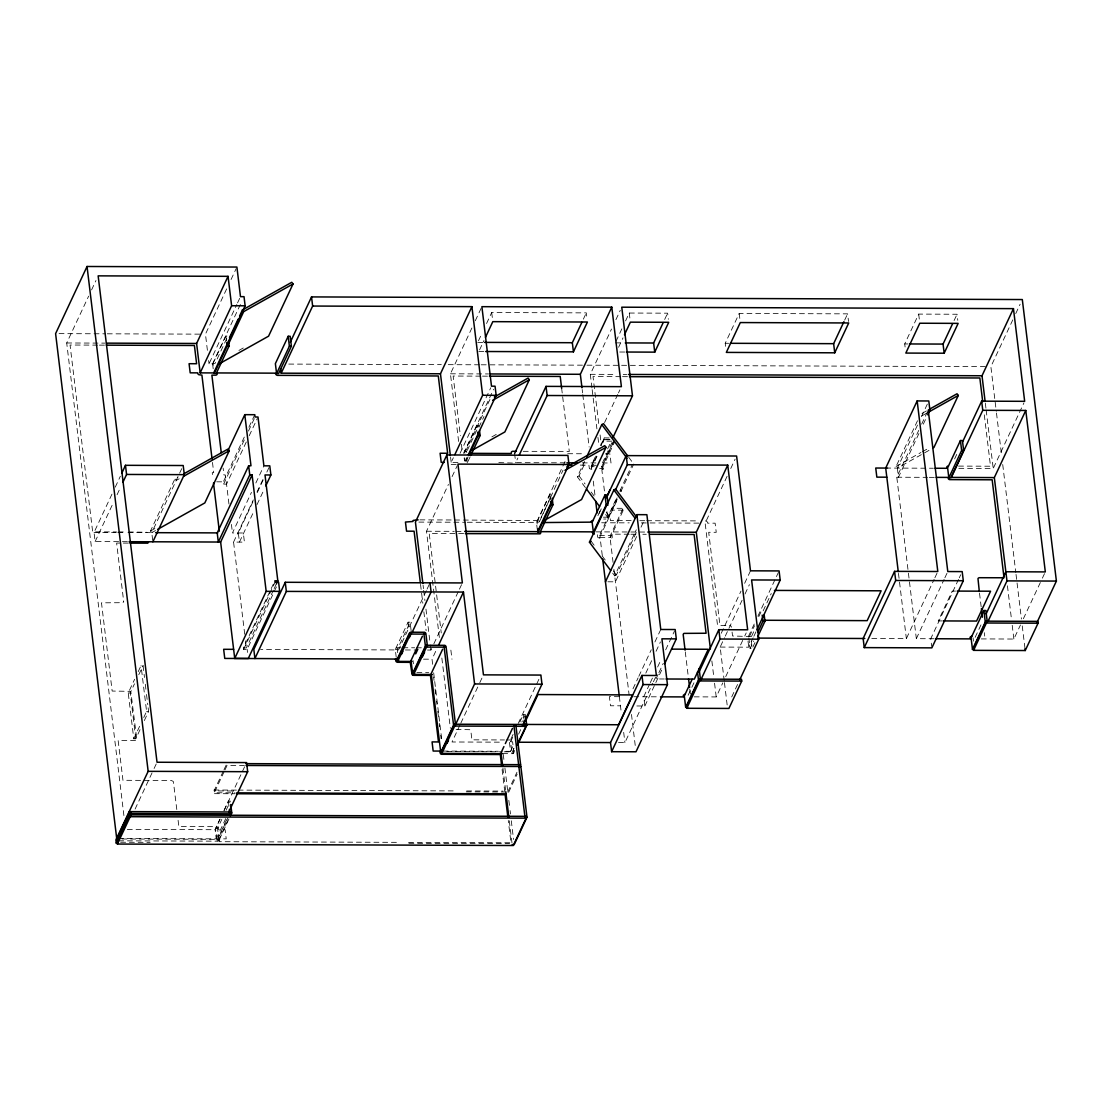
<?xml version="1.0" encoding="UTF-8"?>
<svg xmlns="http://www.w3.org/2000/svg" width="1112" height="1112" viewBox="0 0 1112 1112"><rect width="100%" height="100%" fill="white"/><g stroke="black" fill="none" stroke-linecap="round" stroke-linejoin="round"><path stroke-width="0.75" stroke-dasharray="5 3.75" d="M123.905 815.582L66.706 342.982L88.64 296.153M91.573 289.912L95.952 280.544M127.394 541.697L95.132 541.572L94.034 532.439L112.312 493.422M115.231 487.167L120.36 476.242M95.132 541.572L113.41 502.541M117.066 494.743L120.721 486.931M226.653 288.898L205.456 334.17L207.638 352.268M231.046 279.529L236.161 268.604M240.373 304.479L212.587 363.805L209.028 363.791L236.828 304.466M237.551 302.895L240.484 296.654M213.087 363.402L225.889 336.046L227.89 336.06L215.089 363.402L213.087 363.402L213.685 368.364M152.678 540.265L151.76 532.662L150.509 530.994L174.973 478.772L177.92 477.131M181.742 468.652L151.76 532.662L156.18 530.188M246.294 441.992L226.542 484.151L223.595 484.137L223.317 481.83L244.529 436.557M248.921 427.189L254.773 414.707M223.595 484.137L245.543 437.294M248.462 431.053L255.051 417M140.042 729.667L135.775 738.785L133.774 738.785L128.227 692.943L134.635 679.265M138.194 671.662L141.043 665.588L143.045 665.601L144.477 677.486M249.213 435.751L257.261 418.571M135.775 738.785L130.229 692.943L134.496 683.824M138.764 674.72L143.045 665.601M133.774 738.785L140.181 725.107M143.74 717.504L146.589 711.43L141.043 665.588M144.324 720.562L148.591 711.444L147.965 706.342M244.723 634.271L233.562 542.086L244.431 542.128L243.32 532.995L232.45 532.954L251.465 492.366M255.857 482.997L263.905 465.831M233.562 542.086L253.3 499.927M256.969 492.13L264.281 476.52M252.966 501.748L238.329 532.982L239.441 542.1L254.064 510.881M257.345 492.394L263.196 479.897M266.852 472.1L269.785 465.845M256.997 504.639L264.308 489.03M135.094 809.077L153.373 770.046M154.095 768.489L157.028 762.248M276.401 586.941L247.156 649.38L243.597 649.38L243.431 647.921L270.48 590.166M271.217 588.595L274.873 580.798M243.597 649.38L275.053 582.243M273.427 590.166L246.377 647.935L243.431 647.921M274.164 588.609L276.36 583.925M223.29 771.172L214.046 790.924L234.771 791.007M224.012 769.657L226.848 763.583M224.221 771.492L214.268 792.759L234.993 792.828M224.944 769.963L227.07 765.403L244.348 765.473M228.933 818.988L218.967 840.269L216.965 840.255L215.533 828.496L219.815 819.377M224.082 810.259L228.349 801.14L230.351 801.154L226.083 810.273M118.428 838.476L216.242 838.837L215.13 829.705L220.259 818.779M223.915 810.968L245.849 764.139M218.967 840.269L217.535 828.496L221.816 819.377M216.242 838.837L225.75 818.543M216.965 840.255L226.931 818.988M118.706 840.811L218.077 841.172L217.855 839.351L227.821 818.071M218.077 841.172L228.752 818.39M458.63 441.464L450.429 373.799L472.378 326.97M475.297 320.729L481.148 308.232M478.466 340.8L482.149 332.947M486.556 323.522L491.699 312.528L586.302 312.875L587.039 318.963M479.564 349.919L483.984 340.494M457.949 462.425L451.194 462.397L453.376 457.713M460.062 453.307L490.767 387.74M439.365 637.468L426.508 531.244L448.442 484.415M452.097 476.603L457.227 465.678M463.607 453.321L493.589 389.311M476.923 425.576L464.107 452.918L466.109 452.931L478.924 425.576L476.923 425.576L477.326 428.885M489.933 399.458L465.469 451.667L466.72 453.335M478.952 427.23L483.984 416.486M465.442 460.896L466.901 457.769M466.025 461.341L468.152 456.782M468.027 461.341L470.154 456.782M396.233 657.345L395.288 649.533L408.104 622.178L410.106 622.192L411.426 633.131M397.665 652.661L397.29 649.533L410.106 622.192M426.341 590.625L398.527 649.95L260.583 649.436M427.077 589.054L429.274 584.37M565.188 462.828L515.69 462.634L517.886 457.949M583.369 319.158L586.302 312.875M427.508 650.047L430.914 650.061L433.11 645.377M433.847 643.82L458.7 590.736M459.437 589.179L462.37 582.938M432.637 664.295L432.026 659.194L436.404 649.825M591.959 387.949L590.305 374.313L611.517 329.041M615.909 319.672L620.287 310.304M616.02 341.301L622.637 327.164M625.583 320.881L629.267 313.042L667.617 313.181L668.354 319.269M537.374 530.132L536.457 522.529L565.716 460.076M618.592 347.291L623.012 337.867M536.957 522.126L549.773 494.77L551.774 494.784L538.959 522.126L536.957 522.126L537.569 527.088M539.612 521.278L563.019 470.195M460.062 724.816L452.014 741.982L502.68 742.177M460.785 723.245L479.077 684.227M479.8 682.657L483.456 674.859M585.398 487.584L577.323 476.826L584.523 461.466M577.323 476.826L579.032 475.88L585.496 462.05M604.58 422.574L617.744 394.468M618.48 392.911L619.94 389.784M596.546 456.448L591.57 467.082L591.348 465.247L595.615 456.128M600.605 445.495L604.163 437.892L609.14 437.919M596.991 456.337L591.292 468.499L591.07 466.665L596.06 456.031M601.036 445.398L603.885 439.309L610.085 439.337M602.954 442.771L604.163 437.892M664.67 319.464L667.617 313.181M607.625 448.9L611.28 441.103M611.989 442.493L601.314 465.289L601.536 467.109L614.352 439.768M613.324 442.395L601.939 466.706L602.162 468.541L599.048 468.527M602.162 468.541L614.964 441.186M597.895 515.648L601.453 508.059M599.146 513.369L601.342 508.684M605.581 514.495L607.597 517.191L616.952 497.217M619.829 491.073L632.061 464.969M623.318 510.144L612.462 510.116L612.239 508.281L623.095 508.323L623.318 510.144L610.502 537.499L599.646 537.457L599.424 535.623L617.299 497.453M607.597 517.191L609.307 516.232L617.216 499.344M620.816 491.657L633.757 464.024M599.646 537.457L617.521 499.288M513.091 734.393L509.435 742.191L510.533 751.323L505.348 751.309M518.206 723.467L540.877 675.067M510.603 741.801L512.604 741.801L513.925 752.754L511.923 752.754L510.603 741.801L512.729 737.242M519.846 722.049L523.404 714.446L525.406 714.46L521.848 722.049M610.502 537.499L610.279 535.664L623.095 508.323M510.533 751.323L514.189 743.511M518.581 734.156L521.5 727.901M511.923 752.754L514.064 748.195M502.624 753.63L513.035 753.672L514.23 748.793M513.035 753.672L514.453 750.628M507.711 792.008L516.955 772.256M508.643 792.328L517.177 774.091M612.684 573.167L614.7 575.863L636.286 529.798M614.7 575.863L616.409 574.904L636.55 531.911M725.594 346.318L725.219 343.274L739.202 313.445L847.608 313.848L848.525 321.451M636.634 536.54L615.422 581.812L607.11 581.784M641.026 527.171L644.682 519.373M727.095 476.311L705.147 523.154L717.81 627.668M730.751 468.513L735.129 459.145M632.978 688.814L638.093 677.875M638.83 676.318L651.257 649.783M654.912 641.971L660.764 629.489M645.808 673.163L651.66 660.667M656.052 651.298L660.431 641.944M649.589 684.186L643.737 696.668L644.863 705.995L636.856 705.967M650.312 682.615L653.244 676.374M657.623 667.005L661.279 659.194M665.671 649.839L674.442 631.102M618.522 742.594L624.916 742.621L652.716 683.296M653.439 681.739L656.372 675.498M658.179 674.247L655.969 678.959L664.309 678.987M658.902 672.677L663.322 663.252M644.863 705.995L655.093 684.144M655.83 682.587L663.141 666.964M844.661 320.117L847.608 313.848M688.133 695.264L694.708 681.211M721.243 633.27L740.981 591.111M744.651 583.313L750.489 570.817M724.246 680.919L720.159 647.073L724.537 637.704M725.274 636.147L728.193 629.906M728.93 628.349L742.093 600.244M745.012 594.003L749.405 584.634M694.18 696.849L716.225 696.932L722.8 682.879M725.719 676.638L744.011 637.607M744.734 636.05L746.208 632.923M748.376 636.495L754.965 622.442M757.884 616.201L778.358 572.485M749.544 636.342L754.534 625.708M758.801 616.59L761.65 610.516M763.166 610.822L771.255 593.544M751.545 636.342L755.104 628.753M720.159 647.073L748.751 647.184L753.144 637.815M753.866 636.259L756.063 631.574M751.212 640.943L752.143 648.616L750.141 648.602L753.7 641.012M752.852 647.101L754.992 642.541M731.71 696.932L738.298 682.893M905.085 346.986L904.709 343.942L918.693 314.098L957.043 314.251L957.779 320.325M954.096 320.534L957.043 314.251M918.929 433.513L898.454 477.229L897.356 468.096L896.091 466.428L917.678 420.364M917.497 425.104L897.356 468.096L933.83 447.663M921.487 416.583L927.338 404.101M934.066 638.747L916.344 638.677L896.8 477.229L918.734 430.386M921.653 424.145L927.505 411.662M923.321 424.145L926.977 416.347M1012.81 319.839L990.875 366.668L996.282 411.301M1015.742 313.598L1020.121 304.229M954.61 458.936L956.806 454.252M871.78 638.51L906.363 638.649L934.149 579.324M934.886 577.753L937.805 571.512M958.822 468.333L993.224 468.458L1023.943 402.892M916.344 638.677L944.13 579.352M944.866 577.795L947.785 571.554M958.53 579.408L930.744 638.733L931.661 646.336M959.267 577.851L960.726 574.723M975.141 637.329L982.466 621.719M981.284 638.913L1013.866 639.039L1020.455 624.986M1023.374 618.745L1041.666 579.713M1042.389 578.157L1044.585 573.472M238.913 350.433L244.89 347.083M179.171 478.799L176.224 480.44L174.973 478.772M150.509 530.994L156.403 527.686M491.879 436.877L496.272 434.403M922.015 413.4L926.393 410.953M921.806 415.888L926.185 413.442M896.091 466.428L920.903 452.528M922.362 451.722L929.66 447.622M602.648 469.417L601.828 469.445L604.664 492.866M59.047 333.628L105.557 333.808M107.266 333.808L202.009 334.156M477.729 342.357L482.886 342.385M615.283 342.871L623.623 342.899M725.219 343.274L728.666 343.288M904.709 343.942L908.045 343.955M66.706 342.982L104.806 343.121M97.689 345.123L70.056 345.026L92.671 531.828L116.496 531.925M99.413 345.137L104.597 345.151M478.827 351.489L485.708 351.517M619.718 352.017L624.722 352.031M288.759 364.083L441.311 364.639M448.247 364.666L479.453 364.792M481.19 364.792L585.204 365.181M586.941 365.181L619.884 365.306M621.608 365.306L987.414 366.654M450.429 373.799L488.543 373.938M590.305 374.313L616.312 374.41M623.234 374.438L626.709 374.452M480.773 376.148L453.14 376.037L460.368 435.737M482.497 376.148L487.681 376.176M620.774 376.662L593.016 376.565L599.048 426.355M622.511 376.662L627.71 376.69M604.372 439.726L611.03 439.754M611.864 441.172L604.108 441.144L603.885 439.309M523.224 451.319L569.302 451.486L561.657 388.38M567.69 453.71L584.815 453.765M605.387 453.849L609.904 453.863L611.016 462.995L603.482 462.967L603.607 468.916A2.141 1.849 25.1 0 1 602.635 469.417M498.815 462.578L512.423 463.037M582.257 462.884L595.921 462.94M958.502 466.095L990.514 466.22L984.148 413.622M456.184 464.649L450.429 464.552M580.255 465.108L588.901 465.136L589.277 467.93A2.099 1.807 25.1 0 0 589.652 468.583M591.348 465.247L597.992 465.275M591.07 466.665L594.183 466.679M885.708 468.055L933.343 468.235M591.848 469.403L589.93 468.861M896.8 477.229L927.561 477.34M929.284 477.34L934.455 477.368M216.673 481.816L223.317 481.83M603.399 517.191L608.042 517.205L608.264 519.04L603.621 519.026M419.905 519.86L452.834 519.985M454.572 519.999L538.708 520.513A1.988 1.724 25.1 0 1 539.362 520.972M631.143 520.638L610.446 520.569L610.127 517.956A2.141 1.849 25.1 0 0 609.918 517.441L607.5 516.302L606.888 511.284M639.775 520.68L644.946 520.694M646.67 520.708L698.419 520.889M418.877 522.098L465.567 522.265M467.29 522.265L536.457 522.529M601.661 522.765L629.253 522.862M641.332 522.918L701.7 523.14M426.508 531.244L454.266 531.341M456.003 531.355L462.953 531.383M595.865 531.87L646.072 532.05M118.192 531.925L126.698 531.953M128.408 531.967L146.395 532.245A2.141 1.849 25.1 0 1 146.895 532.565L146.979 532.648M463.648 533.607L429.218 533.482L441.255 632.964M629.183 534.219L612.1 534.163L612.253 537.457A1.988 1.71 25.1 0 1 611.697 538.097M630.893 534.233L636.022 534.246M642.847 534.274L646.267 534.288M94.034 532.439L116.107 532.523M117.802 532.537L126.295 532.565M127.991 532.565L153.887 532.662M599.424 535.623L610.279 535.664M128.353 543.115L116.621 543.073L123.654 601.258M955.556 591.084L952.219 591.07L938.236 620.913L943.24 620.927M401.14 647.726L395.149 647.921A2.141 1.849 25.1 0 0 394.718 648.24L394.343 649.922M402.836 647.726L414.679 647.782M416.361 647.782L421.448 647.796M395.288 649.533L397.29 649.533M405.366 649.964L417.292 650.02M423.505 659.166L432.026 659.194M416.861 672.621L428.718 672.663M128.227 692.943L130.229 692.943M619.356 696.682L609.39 696.64L610.488 705.772L620.468 705.814M633.77 696.737L658.804 696.821M146.589 711.43L148.591 711.444M456.087 729.43L469.639 729.694A1.988 1.724 25.1 0 1 470.293 730.153L470.654 730.612A1.946 1.682 25.1 0 1 470.862 731.126L471.919 739.827L504.514 739.953M506.224 739.953L511.576 739.98A2.141 1.849 25.1 0 1 512.159 740.119L512.854 740.509M443.146 751.073L498.44 751.281M446.857 751.587L502.402 751.795M504.139 751.809L512.813 751.837M236.439 790.104L213.935 790.02L214.38 793.662L235.146 793.746M238.163 790.104L456.254 790.91M466.637 790.952L502.985 791.091M466.248 791.855L505.988 792.008M215.533 828.496L217.535 828.496M127.296 829.385L215.13 829.705M121.917 838.99L217.855 839.351M396.414 842.34L219.384 841.687L219.787 838.851L226.222 838.865L225.11 829.747L218.689 829.719L218.188 827.648A1.988 1.71 25.1 0 0 217.285 826.897L217.104 826.814A2.141 1.849 25.1 0 0 216.52 826.675L178.851 826.536L177.823 818.029M408.563 842.382L510.964 842.757L508.267 820.461M120.638 842.229L150.162 842.34M408.882 843.299L509.602 843.66M705.328 520.916L705.522 520.93A2.141 1.849 25.1 0 1 706.106 521.055L706.801 521.458A2.141 1.849 25.1 0 1 707.246 521.917L707.593 523.154L715.127 523.182L716.239 532.314L708.692 532.287L719.964 625.389L729.472 625.43A2.141 1.849 25.1 0 1 730.056 625.556L730.751 625.959A2.141 1.849 25.1 0 1 731.154 626.39L731.487 627.251M751.087 636.578L732.544 635.981L731.849 630.156M628.711 457.296L632.756 462.675M579.032 475.88L585.079 483.942M591.139 492.018L594.169 496.049M606.276 512.201L609.307 516.232M591.125 541.21L594.155 545.255M602.245 556.042L605.289 560.087M613.379 570.873L616.409 574.904M996.491 413.025L1001.676 455.934M1002.718 464.524L1015.812 572.666M1016.02 574.39L1016.854 581.256M1017.063 582.966L1021.428 619.023M1022.248 625.889L1024.958 648.199M985.329 403.225L985.955 408.382M986.163 410.092L993.224 468.458M1007.43 585.788L1011.378 618.425M1012.212 625.305L1013.866 639.039M979.519 593.224L981.187 606.943M984.301 632.658L984.718 636.092M973.069 637.871L973.473 641.179M918.693 314.098L919.61 321.715M898.468 573.375L906.363 638.649M739.202 313.445L740.119 321.048M748.835 637.857L750.141 648.602M748.015 641.096L748.751 647.184M724.454 682.615L727.317 706.301M711.861 660.903L713.723 676.346M714.557 683.213L716.225 696.932M685.284 651.896L688.356 677.277M689.787 689.134L690.399 694.208M629.267 313.042L629.99 319.116M620.857 489.864L621.08 491.699M600.091 434.945L601.328 445.245M592.168 389.659L592.988 396.484M593.196 398.179L596.908 428.857M597.936 437.391L598.979 445.912M613.073 562.408L610.168 538.403L611.002 538.375A2.113 1.821 25.1 0 0 611.683 538.111M613.907 569.261L629.114 694.903M631.477 714.432L635.383 746.694M582.174 389.506L582.591 392.883M582.785 394.579L589.138 447.024M593.266 481.121L595.295 497.856M602.273 555.513L600.202 538.375L597.992 537.555A2.127 1.835 25.1 0 1 597.686 537.068L597.241 534.107M619.328 696.418L621.399 713.529M623.679 732.363L624.916 742.621M549.773 494.77L550.37 499.747M514.592 453.515L515.69 462.634M491.699 312.528L492.63 320.131M523.404 714.446L523.974 719.144M503.263 754.422L503.889 759.524M504.917 768.031L507.795 791.855M508.823 800.362L509.852 808.869M510.06 810.565L510.477 813.97M511.298 820.781L513.563 839.49M466.706 457.894L467.304 462.87M502.916 768.017L505.585 790.145M509.296 820.767L511.979 842.896M464.705 457.894L465.108 461.202M502.096 769.49L504.709 791.091M464.163 457.894L464.524 460.924M461.397 444.272L462.231 451.083L465.08 451.111A1.946 1.682 25.1 0 1 465.664 451.236L465.858 451.319A2.141 1.849 25.1 0 1 466.665 451.931M450.568 457.282L451.194 462.397M450.874 650.131L451.972 659.263M441.853 658.026L450.36 728.277M423.074 585.218L423.477 588.637M423.686 590.333L424.923 600.577M425.965 609.112L430.094 643.236M430.302 644.946L430.914 650.061M433.666 672.802L441.7 739.16M433.624 677.027L434.041 680.447M435.084 689.023L435.709 694.18M436.529 701.033L436.947 704.466M437.78 711.332L438.406 716.476M439.24 723.328L439.643 726.761M440.686 735.338L441.103 738.771M420.531 584.37L422.81 603.232M423.853 611.808L426.132 630.671M413.025 660.542L413.414 663.781M408.104 622.178L409.049 630.004M225.889 336.046L226.5 341.023M212.587 363.805L213.504 371.408M247.156 649.38L247.517 652.424M228.947 503.986L225.444 475.019L223.971 475.005L223.137 468.124M231.421 524.433L232.45 532.954M245.516 640.873L246.544 649.38M208.639 360.497L209.028 363.791M212.475 462.411L213.712 472.683L212.239 472.669L212.865 477.84M228.349 801.14L228.961 806.186M176.794 809.522L173.43 781.958A2.043 1.765 25.1 0 0 173.041 781.305L171.29 780.485L122.959 780.304L118.15 740.55L135.191 740.606L136.776 739.146L130.882 692.095A1.988 1.71 25.1 0 0 129.979 691.344L112.159 691.052L101.484 602.829L122.793 602.69A2.141 1.849 25.1 0 0 123.224 602.37L123.585 601.787A2.141 1.849 25.1 0 0 123.682 601.217M145.297 684.269L146.325 692.762M146.534 694.458L147.771 704.647M466.567 451.875A1.946 1.682 25.1 0 1 466.873 452.334"/><path stroke-width="1.5" d="M148.549 541.766L148.41 542.225A1.988 1.71 25.1 0 1 148.118 542.656M683.366 634.118L683.31 634.285A1.946 1.682 25.1 0 0 683.227 634.799L685.075 650.214M228.669 812.288L247.684 771.7L246.586 762.582L157.028 762.248L98.148 275.859L228.043 276.332L196.602 343.469L200.16 372.881L213.685 372.923L245.126 305.8L244.028 296.668L240.484 296.654L236.898 267.047L87.042 266.491L55.6 333.628L116.704 838.462M121.82 473.114L125.475 465.316L183.202 465.525L184.314 474.657L152.872 541.794M122.918 482.247L126.573 474.449L125.475 465.316M200.16 372.881L231.616 305.744L228.043 276.332M229.503 337.589L238.135 319.158M239.566 316.086L242.444 309.942L291.775 282.295L293.026 283.963L268.562 336.185L219.245 363.819M226.695 342.677L227.098 345.985L214.282 373.34L216.284 373.34L229.1 345.999L228.502 341.023M228.585 343.858L243.695 311.61L293.026 283.963M227.974 450.568L244.793 414.665L254.773 414.707L255.051 417L257.998 417.014L263.905 465.831L269.785 465.845L270.883 474.977L265.768 485.902M183.814 473.823L228.03 449.039L229.28 450.707L204.816 502.93L157.654 529.354M288.189 336.283L275.373 363.624L276.582 373.562L278.57 373.576L291.386 346.221L290.19 336.283L288.189 336.283L289.384 346.221L276.582 373.562M290.329 342.19L311.541 296.918L1022.317 299.545L1056.4 581.076L1036.648 623.22M312.639 306.05L471.905 306.634L440.463 373.771L281.197 373.173L312.639 306.05L311.541 296.918M248.657 465.775L217.215 532.898L218.313 542.03L249.769 474.893L248.657 465.775L250.978 465.775L244.793 414.665M270.883 474.977L265.003 474.949L277.819 580.812L274.873 580.798L275.053 582.243L278.598 582.257L279.696 591.375L248.254 658.512L234.729 658.457L220.635 542.044L252.09 474.907L249.769 474.893M87.042 266.491L148.16 771.339L115.884 839.88L116.273 843.132L118.275 843.132M116.774 838.976L129.576 811.621L230.67 811.996L230.879 813.831L129.798 813.456L129.576 811.621M116.273 843.132L129.089 815.777L128.686 812.538L130.688 812.538L131.091 815.791L129.089 815.777M129.27 816.389L117.163 842.215L117.385 844.05L513.299 845.509L526.101 818.154L525.879 816.333L129.979 814.874L130.201 816.694L117.385 844.05M234.729 658.457L266.171 591.334L252.09 474.907M276.36 583.925L277.819 580.812M285.256 582.285L253.814 649.408L254.912 658.54L286.354 591.403L285.256 582.285L462.37 582.938L446.871 454.947L567.898 455.392L569.01 464.524L537.569 531.647L464.677 531.383M230.351 815.958L231.769 812.914L230.754 804.518M485.457 337.353L492.811 321.66L587.414 322.007L573.431 351.837L485.708 351.517M446.871 454.947L415.429 522.084L422.866 583.508M454.85 454.599L482.636 395.274L471.905 306.634M468.36 454.641L496.16 395.316L495.048 386.198L491.504 386.184L481.885 306.676L611.781 307.148L621.399 386.656L546.034 386.378L514.592 453.515M468.875 455.267L478.118 435.515L477.715 432.193M470.862 455.267L480.12 435.515L479.522 430.552M409.605 633.743L397.498 659.569L397.721 661.404L412.135 661.445M494.34 396.984L528.075 378.08L529.326 379.748L504.862 431.956L472.6 450.054M397.721 661.404L410.536 634.048L410.314 632.214L424.728 632.269L424.937 634.104L410.536 634.048M401.46 654.412L402.878 651.368M409.285 637.69L410.717 634.66M412.065 632.533L431.108 591.945L429.969 582.813M422.407 636.217L411.023 660.528L412.594 673.511L414.595 673.524M415.693 653.856L417.82 649.297M412.594 673.511L425.409 646.169L423.839 633.187L425.827 633.187L427.411 646.169L425.409 646.169M413.706 674.428L426.522 647.087L445.134 647.156L444.911 645.321L426.299 645.252L413.483 672.607L413.706 674.428L432.318 674.497M422.421 656.803L424.562 652.257M519.346 454.836L547.146 395.511L546.034 386.378M573.431 351.837L572.332 342.718L581.896 322.299M438.601 645.141L463.468 592.057L286.354 591.403M442.604 649.269L431.22 673.58L440.769 752.49L453.571 725.135L444.022 646.239L446.023 646.239L455.572 725.149L453.571 725.135M581.979 387.81L580.339 374.285L611.781 307.148M624.485 334.726L630.365 322.16L668.715 322.299L654.746 352.143L626.39 352.031M552.178 498.093L552.97 504.723L540.168 532.064L538.166 532.064L550.982 504.709L550.579 501.401M442.367 750.058L453.752 725.747M502.624 753.63L441.881 753.408L454.683 726.053L454.46 724.218L618.578 724.746L632.547 694.917L537.944 694.555L525.448 721.257M455.572 724.537L474.588 683.949L463.468 592.057M447.038 743.372L448.456 740.342M586.677 456.865L601.787 424.617L603.482 423.658L627.71 455.948M654.746 352.143L653.634 343.01L663.197 322.605M566.661 467.012L604.775 445.662L606.026 447.33L581.562 499.538L544.922 520.082M612.74 437.975L632.478 395.816L621.761 307.19L1013.449 308.636L1024.666 401.321L981.66 401.168L962.658 441.756M604.97 494.979L592.154 522.32L593.363 532.259L606.179 504.917L604.97 494.979L606.971 494.979L607.972 503.263M607.152 495.896L610.001 489.822M606.457 497.759L626.209 455.614L736.603 456.017L750.489 570.817L779.095 570.929L780.193 580.047L756.799 630.004M610.655 570.47L589.429 542.169L613.88 489.961L615.589 489.002L636.815 517.302M615.603 489.711L627.307 464.733L626.209 455.614M503.903 746.625L501.053 752.713L502.707 766.321M505.334 743.594L512.451 728.402M522.237 726.344L541.975 684.186L540.877 675.067L483.456 674.859L457.949 464.107L569.01 464.524M517.302 744.553L525.851 726.317L525.628 724.482M517.483 745.151L526.74 725.399L525.601 716.017M605.456 581.771L636.898 514.647L646.878 514.689L660.764 629.489L675.179 629.531L676.304 638.872L664.601 663.85M526.991 817.25L524.989 817.237L513.869 725.358L515.871 725.371L526.991 817.25L514.189 844.592L512.187 844.592M710.401 648.894L696.279 532.245L727.734 465.108L627.307 464.733M676.304 638.872L661.904 638.816L667.45 684.658L635.995 751.781L611.614 751.698L610.516 742.566L641.958 675.443L656.372 675.498L636.898 514.647M611.614 751.698L643.07 684.561L641.958 675.443M834.737 352.81L848.72 322.966L740.3 322.563L726.331 352.407L834.737 352.81L833.639 343.677L843.925 321.688M692.137 679.293L684.311 696.001L685.673 707.371L687.675 707.371M699.1 671.856L718.838 629.698L747.667 629.809L727.734 465.108M685.673 707.371L698.489 680.016L697.516 671.898M698.67 680.627L686.563 706.454L686.785 708.288L728.916 708.441L741.718 681.086L741.495 679.265L699.378 679.112L699.601 680.933L686.785 708.288M700.963 679.627L719.978 639.025L718.838 629.698M757.967 631.894L762.943 621.26L762.207 615.117M757.828 636.453L764.945 621.26L764.208 615.117M739.758 679.766L758.773 639.178L751.601 579.95L780.193 580.047M944.171 353.213L958.141 323.37L919.791 323.231L905.821 353.074L944.171 353.213L943.059 344.081L952.623 323.661M927.714 414.79L929.896 410.106L928.798 400.973L917.164 400.932L885.708 468.055L898.26 571.651M933.83 447.663L958.294 395.441L957.029 393.773L929.312 409.313M985.121 401.515L982.007 375.759L1013.449 308.636M917.164 400.932L937.805 571.512L894.576 571.36L863.134 638.483L864.246 647.615L931.856 647.865L963.298 580.728L962.186 571.596L947.785 571.554L928.242 410.092L929.896 410.106M960.434 440.533L947.619 467.888L948.828 477.826L950.829 477.826L963.631 450.485L962.436 440.547L960.434 440.533L961.63 450.471L948.828 477.826M864.246 647.615L895.688 580.478L894.576 571.36M982.772 410.3L951.33 477.423L994.323 477.59L1025.778 410.453L982.772 410.3L981.66 401.168M972.472 649.422L985.288 622.081L987.289 622.081L985.885 610.53L983.884 610.516L971.082 637.871L972.472 649.422L974.473 649.436M986.122 613.921L1005.86 571.763L1045.322 571.915L1025.778 410.453M985.468 622.692L973.361 648.518L973.584 650.353L1025.236 650.534L1038.052 623.193L1037.83 621.358L986.177 621.163L986.4 622.998L973.584 650.353M987.956 621.483L1006.972 580.895L994.323 477.59M183.591 476.311L229.28 450.707M492.658 400.306L529.326 379.748M564.979 470.334L606.026 447.33M589.429 542.169L591.125 541.21M927.644 412.622L958.294 395.441M948.397 466.067L948.008 466.095A2.113 1.821 25.1 0 0 947.327 466.359L947.188 466.47A1.988 1.724 25.1 0 0 946.757 467.026L946.673 468.291L935.067 468.249M592.932 520.499L592.029 520.722A1.946 1.682 25.1 0 0 591.153 522.14L543.226 522.557M971.86 636.05L970.15 637.162A2.141 1.849 25.1 0 0 970.067 637.69L970.206 638.886L935.734 638.747M685.089 694.18L683.435 695.139A2.141 1.849 25.1 0 0 683.31 695.653L683.421 696.918L660.5 696.835M231.616 305.744L245.126 305.8M484.61 342.385L572.332 342.718M625.292 342.913L653.634 343.01M730.389 343.302L833.639 343.677M909.713 343.955L943.059 344.081M106.543 343.135L196.602 343.469M106.321 345.165L194.405 345.484L196.615 363.735L189.082 363.707L190.194 372.84L197.727 372.867L197.853 373.632A2.099 1.807 25.1 0 0 198.228 374.285M227.098 345.985L229.1 345.999M289.384 346.221L291.386 346.221M490.267 373.952L580.339 374.285M628.433 374.452L982.007 375.759M489.405 376.176L560.212 376.44L561.657 388.38M629.448 376.69L979.839 377.983L982.716 401.738M482.636 395.274L496.16 395.316M547.146 395.511L632.478 395.816M478.118 435.515L480.12 435.515M961.63 450.471L963.631 450.485M516.399 451.291L512.799 451.291A1.946 1.682 25.1 0 0 512.243 451.416L512.076 451.486A2.141 1.849 25.1 0 0 511.339 452.236L511.27 453.501L470.362 453.348M444.23 462.37L441.214 462.37L440.102 453.237L447.649 453.265L438.295 375.981L277.402 375.356A2.071 1.779 25.1 0 1 276.832 375.175A2.141 1.849 25.1 0 1 276.026 374.563A2.071 1.779 25.1 0 1 275.651 373.91L275.526 373.159L217.229 372.937L217.146 374.202A2.141 1.849 25.1 0 1 216.409 374.966L216.256 375.022A1.946 1.682 25.1 0 1 215.7 375.161L211.878 375.147L221.26 452.626M566.898 462.828L577.142 462.87M568.176 465.066L571.624 465.08M887.571 468.069L875.742 468.027L876.84 477.145L886.82 477.187M126.573 474.449L184.314 474.657M936.179 477.368L947.771 477.409L948.564 479.105A2.141 1.849 25.1 0 0 949.648 479.619L992.168 479.8L1004.025 577.767L979.255 577.712A2.113 1.821 25.1 0 0 978.56 577.99L978.421 578.101A1.988 1.724 25.1 0 0 977.99 578.643L979.311 591.501M550.982 504.709L552.97 504.723M606.179 504.917L608.167 504.917M418.182 519.86L413.358 520.374A2.141 1.849 25.1 0 0 413.066 520.805L413.011 520.972A1.946 1.682 25.1 0 0 412.927 521.486L405.449 522.042L406.547 531.175L414.095 531.202L420.322 582.646M647.809 532.064L696.279 532.245M465.358 533.621L539.959 533.816A2.127 1.835 25.1 0 0 540.46 533.579L541.113 531.661L592.321 531.856L592.515 532.787A2.127 1.835 25.1 0 0 592.821 533.273L594.392 534.08M649.686 534.302L694.11 534.455L706.078 633.242L684.088 633.381A1.988 1.724 25.1 0 0 683.546 633.826M155.624 532.676L217.799 532.898M129.089 541.697L220.635 542.044M130.021 543.129L147.159 543.156A2.113 1.821 25.1 0 0 147.84 542.878M895.688 580.478L963.298 580.728M1006.972 580.895L1056.4 581.076M774.452 590.416L881.135 590.806L867.165 620.649L763.916 620.26M957.21 591.084L990.57 591.209L976.586 621.052L943.24 620.927M266.171 591.334L279.696 591.375M762.943 621.26L764.945 621.26M986.4 622.998L1038.052 623.193M411.426 633.131L409.424 633.131L396.609 660.486L398.61 660.486M757.619 638.093L864.802 638.496M719.978 639.025L758.773 639.178M671.606 649.13L708.288 649.269L694.319 679.098L665.977 679.001M233.631 649.338L223.651 649.297L224.763 658.429L397.901 659.068M698.489 680.016L700.49 680.03L699.114 668.659M699.601 680.933L741.718 681.086M474.588 683.949L541.975 684.186M643.07 684.561L667.45 684.658M526.74 725.399L524.739 725.399L524.169 720.701M454.683 726.053L525.851 726.317M519.401 742.232L610.516 742.566M245.849 763.652L520.513 764.667M246.072 765.473L520.736 766.488M148.16 771.339L247.684 771.7M236.717 792.842L506.196 793.829M236.87 793.746L505.154 794.746L507.85 817.042M231.769 812.914L229.781 812.914L229.364 809.55M130.201 816.694L526.101 818.154M412.844 675.123L413.038 675.206A1.946 1.682 25.1 0 0 413.622 675.332L430.441 675.401L438.489 741.94L432.068 741.912L433.166 751.045L439.601 751.059L440.505 753.769A1.988 1.71 25.1 0 0 441.019 754.089A2.099 1.807 25.1 0 0 441.589 754.283L500.289 754.534L501.693 766.168M198.673 374.688L201.911 375.119L212.058 458.978M601.787 424.617L627.015 458.241M613.88 489.961L635.119 518.261M586.413 488.932L599.521 506.419M242.444 309.942L243.695 311.61M1025.014 648.713L1025.236 650.534M983.884 610.516L985.288 622.081M981.396 608.653L982.424 617.229M688.564 678.973L689.593 687.438M595.698 501.206L597.116 512.91M602.69 558.933L619.148 694.972M537.763 528.742L538.166 532.064M505.793 791.841L508.893 817.362M440.463 373.771L450.36 455.586M441.659 751.573L441.881 753.408M426.299 645.252L426.522 647.087M395.441 659.055L395.955 661.334A1.988 1.724 25.1 0 0 396.525 661.89A2.141 1.849 25.1 0 0 397.443 662.279L410.245 662.349L412.052 674.525A1.946 1.682 25.1 0 0 412.552 674.956M280.641 368.614L281.197 373.173M213.49 482.997L219.328 531.202"/></g></svg>
